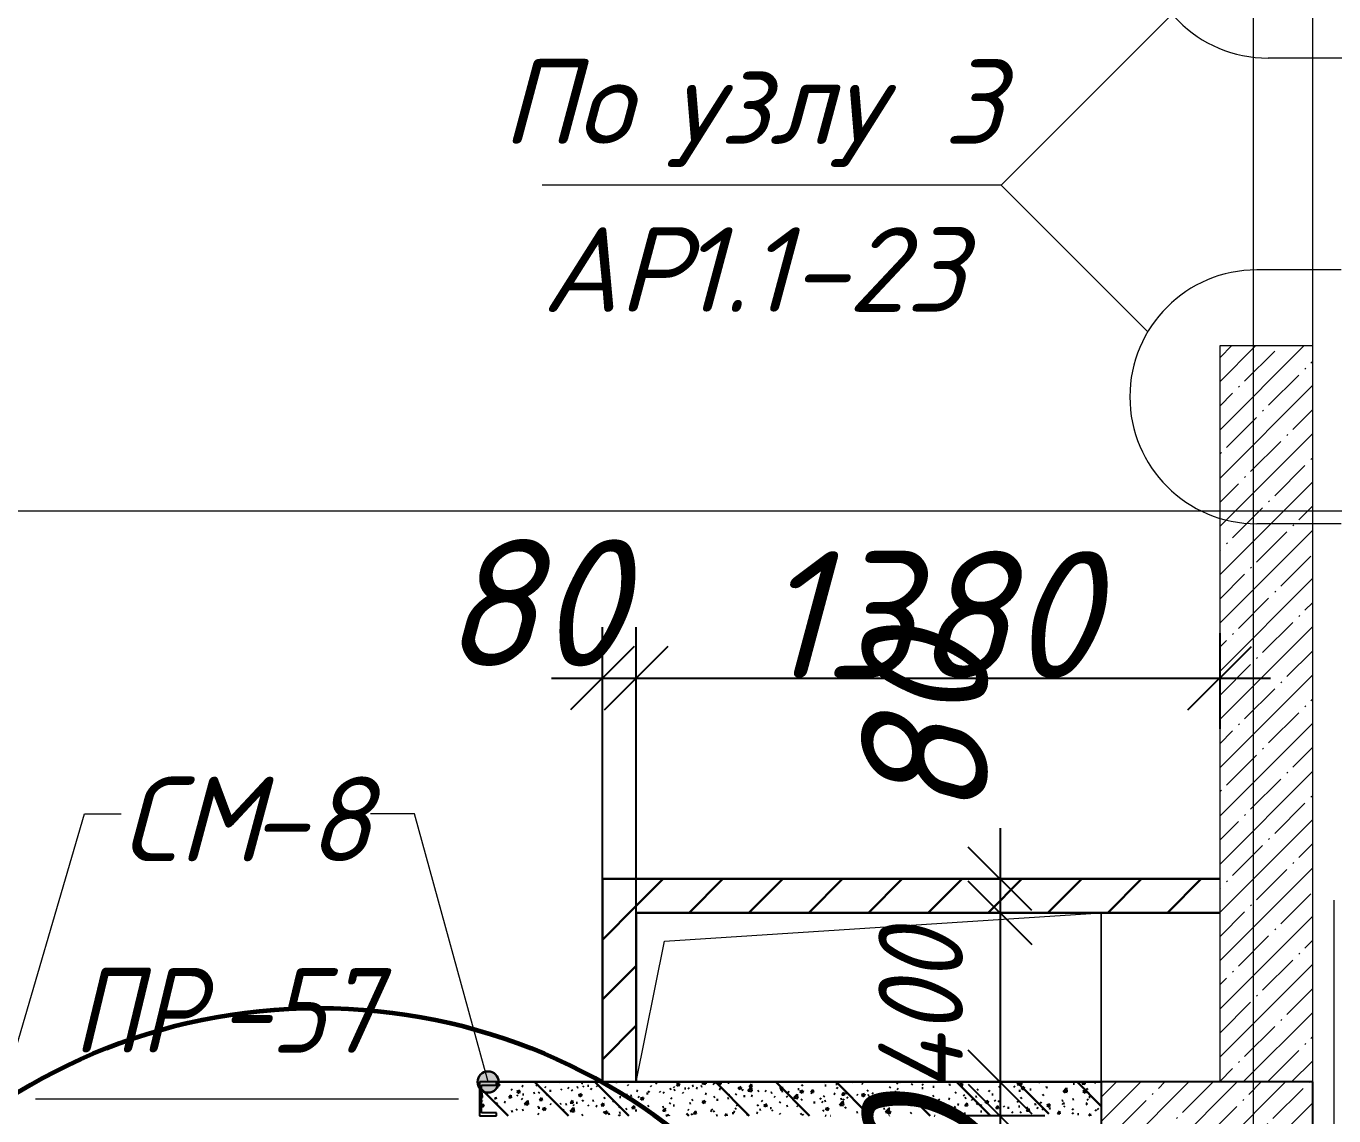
# Model space of a CAD drawing. Header units: millimetres. Extents: x 12986 to 523328, y -9759 to 30092.
# Drawn here: x 320754 to 323847, y 12804 to 15380 of the extents above; entities that cross this region are included whole.
import ezdxf

# ---------------------------------------------------------------- set-up
doc = ezdxf.new("R2010")
doc.units = ezdxf.units.MM
for name, color, linetype, lineweight in [('0) ПГП', 1, 'Continuous', 30), ('1) ПГП Зеленый', 3, 'Continuous', 30), ('3) РАсчет Зел', 3, 'Continuous', 30), ('A-ANNO-DIMS', 7, 'Continuous', 9), ('A-DETL-2', 7, 'Continuous', 5), ('A-DOOR-IDEN', 7, 'Continuous', 9), ('A-FLOR', 7, 'Continuous', 9), ('A-GENM', 7, 'Continuous', 9), ('A-GENM-1', 7, 'Continuous', 25), ('A-GENM-IDEN', 7, 'Continuous', 9), ('A-WALL-PATT-1', 7, 'Continuous', 5), ('G-ANNO-TEXT', 7, 'Continuous', 9), ('S-COLS', 7, 'Continuous', 9), ('S-COLS-1', 7, 'Continuous', 5), ('S-COLS-2', 7, 'Continuous', 25), ('Оси-1', 7, 'Continuous', 20)]:
    doc.layers.add(name, color=color, linetype=linetype, lineweight=lineweight)
doc.layers.add('0)Допникки кружки', color=7, linetype='Continuous', plot=False)
doc.layers.add('A-WALL-3', color=7, linetype='Continuous', lineweight=5, true_color=0x000000)
doc.styles.add('ISOCPEUR_I_2', font='isocpeui.ttf', dxfattribs={"height": 300})
doc.styles.add('ISOCPEUR_I_3', font='isocpeui.ttf', dxfattribs={"width": 0.9, "height": 200})
doc.styles.add('ISOCPEUR_I_4', font='isocpeui.ttf', dxfattribs={"width": 0.9, "height": 300})
doc.dimstyles.new('ISO-2_0_0_9К_СРЕДНИЙ', dxfattribs={"dimscale": 304.8, "dimtxt": 199.196235, "dimasz": 0.492126, "dimexe": 0.393701, "dimexo": 0, "dimgap": 0, "dimtad": 1, "dimdec": 0, "dimzin": 0, "dimdsep": 46, "dimtxsty": 'ISOCPEUR_I_2', "dimblk1": 'OBLIQUE', "dimblk2": 'OBLIQUE', "dimsah": 1, "dimcen": 0.09, "dimdle": 0.393701, "dimazin": 0, "dimtfac": 1, "dimtdec": 4, "dimtix": 1, "dimtmove": 2, "dimatfit": 3, "dimfxl": 1, "dimtvp": 1, "dimtolj": 1, "dimtzin": 0, "dimarcsym": 2})
doc.dimstyles.new('ISO-2_0_0_9К_СРЕДНИЙ_1', dxfattribs={"dimscale": 304.8, "dimtxt": 199.196235, "dimasz": 0.492126, "dimexe": 0.393701, "dimexo": 0, "dimgap": 0, "dimtad": 1, "dimdec": 0, "dimzin": 0, "dimdsep": 46, "dimtxsty": 'ISOCPEUR_I_3', "dimblk1": 'OBLIQUE', "dimblk2": 'OBLIQUE', "dimsah": 1, "dimcen": 0.09, "dimdle": 0.393701, "dimazin": 0, "dimtfac": 1, "dimtdec": 4, "dimtix": 1, "dimtmove": 2, "dimatfit": 3, "dimfxl": 1, "dimtvp": 1, "dimtolj": 1, "dimtzin": 0, "dimarcsym": 2})
doc.dimstyles.new('ISO-2_0_0_9К_СРЕДНИЙ_2', dxfattribs={"dimscale": 304.8, "dimtxt": 199.196235, "dimasz": 0.492126, "dimexe": 0.393701, "dimexo": 0, "dimgap": 0, "dimtad": 1, "dimdec": 0, "dimzin": 0, "dimdsep": 46, "dimtxsty": 'ISOCPEUR_I_2', "dimblk1": 'OBLIQUE', "dimblk2": 'OBLIQUE', "dimsah": 1, "dimcen": 0.09, "dimdle": 0.393701, "dimazin": 0, "dimtfac": 1, "dimtdec": 4, "dimtix": 1, "dimtmove": 0, "dimatfit": 3, "dimfxl": 1, "dimtvp": 1, "dimtolj": 1, "dimtzin": 0, "dimarcsym": 2})
pattern_1 = [(45, (239096.85, -2765.93), (-70.71068, 70.71068), [])]

# ---------------------------------------------------------------- blocks, each defined once
blk = doc.blocks.new('Колонна_Несущая_Прямоугольное сечение - 500х500-V16-АР1_1_Кладочный план 2 этажа')
at = {"layer": 'S-COLS-1'}
h = blk.add_hatch(dxfattribs=at)
h.set_pattern_fill('FP_21', color=256, style=0, pattern_type=2)
h.set_pattern_definition([(45, (-84450, -15400), (-57.02463, 57.02463), []), (45, (-84392.975, -15400), (-57.02463, 57.02463), [100.806, -20.161, 3.353, -16.808])])
h.paths.add_polyline_path([(-250, -250), (250, -250), (250, 250), (-250, 250)], flags=0)
at = {"layer": 'S-COLS-2'}
for p, q in [((250, 250), (-250, 250)), ((-250, 250), (-250, -250)), ((250, -250), (250, 250)), ((-250, -250), (250, -250))]:
    blk.add_line(p, q, dxfattribs=at)
blk = doc.blocks.new('AR_Отверстие прямоугольное _в плите_ - AR_Отверстие прямоугольное _в плите_-24482608-АР1_1_Кладочный план 2 этажа')
at = {"layer": 'A-GENM'}
for p, q in [((-483.3, 133.3), (550, 200)), ((550, -200), (550, 200)), ((-550, -200), (-483.3, 133.3))]:
    blk.add_line(p, q, dxfattribs=at)
blk = doc.blocks.new('Фахверк_СКБ_Швеллер_Тип 2 - СМ-8_80х2180h-30702245-АР1_1_Кладочный план 2 этажа')
at = {"layer": 'A-GENM-1'}
for p, q in [((165, 40), (125, 40)), ((125, 40), (125, -40)), ((129.5, 32.6), (165, 32.6)), ((129.5, -32.6), (129.5, 32.6)), ((165, 32.6), (165, 40)), ((125, -40), (165, -40)), ((165, -32.6), (129.5, -32.6)), ((165, -40), (165, -32.6))]:
    blk.add_line(p, q, dxfattribs=at)
blk = doc.blocks.new('AAR_СКБ_Марка_Двери_Перемычка и проем - Марка перемычки и проема-25306769-АР1_1_Кладочный план 2 этажа')
at = {"layer": 'A-DOOR-IDEN'}
for p, q in [((-5, 0), (5, 0)), ((-0.968, -0.984), (-1.986, -2.747)), ((1.067, -0.984), (-0.968, -0.984)), ((2.085, -2.747), (1.067, -0.984)), ((-1.986, -2.747), (-0.968, -4.509)), ((1.067, -4.509), (2.085, -2.747)), ((-0.968, -4.509), (1.067, -4.509))]:
    blk.add_line(p, q, dxfattribs=at)
blk = doc.blocks.new('_Oblique')
at = {"color": 0, "linetype": 'ByBlock', "lineweight": -2}
blk.add_line((-0.5, -0.5), (0.5, 0.5), dxfattribs=at)
blk = doc.blocks.new('*D2449')
at = {"layer": 'A-ANNO-DIMS', "color": 0, "lineweight": -2, "transparency": 16777216}
for p, q in [((323057.4, 13484.1), (323057.4, 13164.1)), ((323163.5, 13364.1), (322937.4, 13364.1)), ((323080.4, 13284.1), (322937.4, 13284.1))]:
    blk.add_line(p, q, dxfattribs=at)
at = {"layer": 'Defpoints', "color": 0, "transparency": 16777216}
for p in [(323163.5, 13364.1), (323057.4, 13284.1), (323080.4, 13284.1)]:
    blk.add_point(p, dxfattribs=at)
at = {"layer": 'A-ANNO-DIMS', "color": 0, "lineweight": -2, "transparency": 16777216, "xscale": 150, "yscale": 150, "zscale": 150}
for p, rotation in [((323057.4, 13364.1), 90), ((323057.4, 13284.1), 270)]:
    blk.add_blockref('_Oblique', p, dxfattribs=dict(at, rotation=rotation))
at = {"layer": 'A-ANNO-DIMS', "color": 0, "transparency": 16777216, "insert": (322729.4, 13503.3), "char_height": 300, "width": 303.391, "attachment_point": 1, "rotation": 90, "line_spacing_factor": 1.149209, "style": 'ISOCPEUR_I_2'}
blk.add_mtext('\\A1;80', dxfattribs=at)
blk = doc.blocks.new('*D2450')
at = {"layer": 'A-ANNO-DIMS', "color": 0, "lineweight": -2, "transparency": 16777216}
for p, q in [((323057.4, 13404.1), (323057.4, 12764.1)), ((323080.4, 13284.1), (322937.4, 13284.1)), ((323163.5, 12884.1), (322937.4, 12884.1))]:
    blk.add_line(p, q, dxfattribs=at)
at = {"layer": 'Defpoints', "color": 0, "transparency": 16777216}
for p in [(323080.4, 13284.1), (323057.4, 12884.1), (323163.5, 12884.1)]:
    blk.add_point(p, dxfattribs=at)
at = {"layer": 'A-ANNO-DIMS', "color": 0, "lineweight": -2, "transparency": 16777216, "xscale": 150, "yscale": 150, "zscale": 150}
for p, rotation in [((323057.4, 13284.1), 90), ((323057.4, 12884.1), 270)]:
    blk.add_blockref('_Oblique', p, dxfattribs=dict(at, rotation=rotation))
at = {"layer": 'A-ANNO-DIMS', "color": 0, "transparency": 16777216, "insert": (322769.7, 12858.1), "char_height": 200, "width": 473.474, "attachment_point": 1, "rotation": 90, "line_spacing_factor": 1.149209, "style": 'ISOCPEUR_I_3'}
blk.add_mtext('\\A1;400', dxfattribs=at)
blk = doc.blocks.new('*D2451')
at = {"layer": 'A-ANNO-DIMS', "color": 0, "lineweight": -2, "transparency": 16777216}
for p, q in [((323057.4, 13004.1), (323057.4, 12684.1)), ((323163.5, 12884.1), (322937.4, 12884.1)), ((323163.5, 12804.1), (322937.4, 12804.1))]:
    blk.add_line(p, q, dxfattribs=at)
at = {"layer": 'Defpoints', "color": 0, "transparency": 16777216}
for p in [(323163.5, 12884.1), (323057.4, 12804.1), (323163.5, 12804.1)]:
    blk.add_point(p, dxfattribs=at)
at = {"layer": 'A-ANNO-DIMS', "color": 0, "lineweight": -2, "transparency": 16777216, "xscale": 150, "yscale": 150, "zscale": 150}
for p, rotation in [((323057.4, 12884.1), 90), ((323057.4, 12804.1), 270)]:
    blk.add_blockref('_Oblique', p, dxfattribs=dict(at, rotation=rotation))
at = {"layer": 'A-ANNO-DIMS', "color": 0, "transparency": 16777216, "insert": (322729.4, 12401.8), "char_height": 300, "width": 303.391, "attachment_point": 1, "rotation": 90, "line_spacing_factor": 1.149209, "style": 'ISOCPEUR_I_2'}
blk.add_mtext('\\A1;80', dxfattribs=at)
blk = doc.blocks.new('*D2555')
at = {"layer": 'A-ANNO-DIMS', "color": 0, "lineweight": -2, "transparency": 16777216}
for p, q in [((322116.9, 13364.1), (322116.9, 13958.9)), ((322196.9, 13284.1), (322196.9, 13958.9)), ((321996.9, 13838.9), (322316.9, 13838.9))]:
    blk.add_line(p, q, dxfattribs=at)
at = {"layer": 'Defpoints', "color": 0, "transparency": 16777216}
for p in [(322196.9, 13838.9), (322116.9, 13364.1), (322196.9, 13284.1)]:
    blk.add_point(p, dxfattribs=at)
at = {"layer": 'A-ANNO-DIMS', "color": 0, "lineweight": -2, "transparency": 16777216, "xscale": 150, "yscale": 150, "zscale": 150, "rotation": 180}
blk.add_blockref('_Oblique', (322116.9, 13838.9), dxfattribs=at)
at = {"layer": 'A-ANNO-DIMS', "color": 0, "lineweight": -2, "transparency": 16777216, "xscale": 150, "yscale": 150, "zscale": 150}
blk.add_blockref('_Oblique', (322196.9, 13838.9), dxfattribs=at)
at = {"layer": 'A-ANNO-DIMS', "color": 0, "transparency": 16777216, "insert": (321734.9, 14166.8), "char_height": 300, "width": 303.391, "attachment_point": 1, "line_spacing_factor": 1.149209, "style": 'ISOCPEUR_I_2'}
blk.add_mtext('\\A1;80', dxfattribs=at)
blk = doc.blocks.new('*D2556')
at = {"layer": 'A-ANNO-DIMS', "color": 0, "lineweight": -2, "transparency": 16777216}
for p, q in [((322196.9, 13284.1), (322196.9, 13958.9)), ((323576.9, 13944.9), (323576.9, 13718.9)), ((322076.9, 13838.9), (323696.9, 13838.9))]:
    blk.add_line(p, q, dxfattribs=at)
at = {"layer": 'Defpoints', "color": 0, "transparency": 16777216}
for p in [(323576.9, 13944.9), (323576.9, 13838.9), (322196.9, 13284.1)]:
    blk.add_point(p, dxfattribs=at)
at = {"layer": 'A-ANNO-DIMS', "color": 0, "lineweight": -2, "transparency": 16777216, "xscale": 150, "yscale": 150, "zscale": 150, "rotation": 180}
blk.add_blockref('_Oblique', (322196.9, 13838.9), dxfattribs=at)
at = {"layer": 'A-ANNO-DIMS', "color": 0, "lineweight": -2, "transparency": 16777216, "xscale": 150, "yscale": 150, "zscale": 150}
blk.add_blockref('_Oblique', (323576.9, 13838.9), dxfattribs=at)
at = {"layer": 'A-ANNO-DIMS', "color": 0, "transparency": 16777216, "insert": (322886.9, 13988.9), "char_height": 300, "width": 560.814, "attachment_point": 5, "style": 'ISOCPEUR_I_2'}
blk.add_mtext('\\A1;1380', dxfattribs=at)

msp = doc.modelspace()

# ---------------------------------------------------------------- hatches: boundary and pattern name
at = {"layer": '0) ПГП'}
h = msp.add_hatch(color=256, dxfattribs=at)
edge = h.paths.add_edge_path(flags=0)
edge.add_arc((321846.66081, 12884.06732), 25, 0, 360)
at = {"layer": '1) ПГП Зеленый'}
h = msp.add_hatch(dxfattribs=at)
h.set_pattern_fill('FP_24', color=256, style=0, pattern_type=2)
h.set_pattern_definition(pattern_1)
h.paths.add_polyline_path([(322196.85081, 12884.06732), (322196.85081, 13364.06732), (322116.85081, 13364.06732), (322116.85081, 12884.06732)], flags=0)
h = msp.add_hatch(dxfattribs=at)
h.set_pattern_fill('FP_24', color=256, style=0, pattern_type=2)
h.set_pattern_definition(pattern_1)
h.paths.add_polyline_path([(322196.85081, 13284.06732), (323576.85081, 13284.06732), (323576.85081, 13364.06732), (322196.85081, 13364.06732)], flags=0)
at = {"layer": 'A-WALL-PATT-1'}
h = msp.add_hatch(dxfattribs=at)
h.set_pattern_fill('FP_7', color=256, style=0, pattern_type=2)
h.set_pattern_definition([(45, (239096.85, -2765.93), (-57.02463, 57.02463), []), (45, (239153.876, -2765.93), (-57.02463, 57.02463), [100.806, -20.161, 3.353, -16.808])])
h.paths.add_polyline_path([(323576.85081, 12884.06732), (323796.8508, 12884.06737), (323796.85081, 14624.06731), (323576.85081, 14624.06731), (323576.85081, 14472.83394)], flags=0)
h.paths.add_polyline_path([(323796.85081, 15724.06731), (323796.85081, 15834.06731), (323576.85081, 15834.06731), (323576.85081, 15724.06731)], flags=0)
h.paths.add_polyline_path([(323764.97433, 16334.06731), (323796.85081, 16334.06731), (323796.85081, 19934.06737), (323576.85081, 19934.06737), (323576.85081, 16334.06731)], flags=0)

# ---------------------------------------------------------------- linework, layer by layer
at = {"layer": '0) ПГП', "linetype": 'Continuous'}
for p, q in [((321894.08733, 12804.06732), (321831.16081, 12866.99384)), ((321872.2735, 12877.5556), (321875.10139, 12875.75403)), ((321901.03249, 12867.11919), (321903.50458, 12864.85394)), ((321926.50982, 12875.26348), (321929.33771, 12873.46192)), ((322036.64933, 12804.06732), (321956.64933, 12884.06732)), ((321960.28407, 12877.28933), (321962.75616, 12875.02408)), ((321980.74613, 12872.97137), (321983.57402, 12871.1698)), ((322013.96739, 12884.06732), (322016.3882, 12882.52509)), ((322018.31374, 12865.34739), (322020.97386, 12867.38856)), ((322034.98245, 12870.67925), (322037.81034, 12868.87768)), ((322056.28994, 12871.31482), (322059.61425, 12871.75247)), ((322067.79662, 12882.03454), (322070.62452, 12880.23298)), ((322070.47883, 12872.50069), (322073.13895, 12874.54186)), ((322081.72447, 12874.66334), (322085.04878, 12875.10099)), ((322089.21877, 12868.38713), (322092.04666, 12866.58557)), ((322179.20976, 12804.06732), (322099.20976, 12884.06732)), ((322103.13213, 12875.32162), (322105.60422, 12873.05637)), ((322120.20343, 12879.72919), (322123.52775, 12880.16685)), ((322121.79741, 12879.00444), (322124.45753, 12881.04561)), ((322122.03294, 12879.74242), (322124.86083, 12877.94086)), ((322143.45509, 12866.09501), (322146.28298, 12864.29345)), ((322148.61456, 12884.06732), (322151.14582, 12882.35996)), ((322151.31716, 12882.21867), (322151.93746, 12884.06732)), ((322163.93822, 12884.06732), (322164.8558, 12883.22651)), ((322176.26926, 12877.45031), (322179.09715, 12875.64874)), ((322230.50558, 12875.15819), (322233.33347, 12873.35662)), ((322245.77417, 12880.0649), (322241.77176, 12884.06732)), ((322276.81518, 12866.45623), (322279.47529, 12868.49741)), ((322284.74189, 12872.86607), (322287.56979, 12871.06451)), ((322292.08175, 12877.76404), (322299.19563, 12880.4948)), ((322292.10436, 12877.63157), (322297.15817, 12874.22273)), ((322297.32954, 12874.08113), (322299.38965, 12880.22072)), ((322311.15395, 12868.31458), (322314.47826, 12868.75224)), ((322319.68903, 12870.27641), (322322.16112, 12868.01115)), ((322329.5848, 12874.07341), (322332.24492, 12876.11458)), ((322338.97821, 12870.57395), (322341.8061, 12868.77239)), ((322349.63291, 12873.38043), (322352.95723, 12873.81809)), ((322352.7303, 12879.92223), (322356.70752, 12884.06732)), ((322352.91439, 12880.1269), (322361.95036, 12878.72547)), ((322361.69774, 12879.42822), (322361.15803, 12884.06732)), ((322378.94061, 12880.44654), (322381.4127, 12878.18129)), ((322381.74989, 12881.22671), (322384.41001, 12883.26788)), ((322464.33218, 12804.06732), (322384.33218, 12884.06732)), ((322391.37808, 12879.42121), (322397.45088, 12878.88991)), ((322391.44905, 12879.09992), (322395.61719, 12884.06732)), ((322393.21453, 12868.28184), (322396.04242, 12866.48027)), ((322397.42662, 12878.63463), (322396.42453, 12884.06732)), ((322413.79823, 12881.82796), (322417.12255, 12882.26561)), ((322438.094, 12869.62667), (322445.20788, 12872.35743)), ((322438.1167, 12869.49434), (322443.17052, 12866.0855)), ((322443.34192, 12865.94359), (322445.40203, 12872.08318)), ((322447.45085, 12865.98972), (322450.27874, 12864.18815)), ((322461.16172, 12863.10477), (322469.07522, 12871.35228)), ((322464.25171, 12873.04559), (322470.32451, 12872.51429)), ((322464.32281, 12872.72385), (322469.22085, 12878.56111)), ((322470.12949, 12862.61207), (322469.00693, 12872.26099)), ((322470.30012, 12872.25871), (322469.12541, 12878.62728)), ((322606.89418, 12804.06732), (322526.89418, 12884.06732)), ((322536.76766, 12868.6785), (322539.42778, 12870.71968)), ((322537.12535, 12866.66997), (322543.19815, 12866.13867)), ((322537.19658, 12866.34778), (322542.09462, 12872.18504)), ((322543.17362, 12865.8828), (322541.99891, 12872.25136)), ((322579.06239, 12867.03167), (322582.38671, 12867.46933)), ((322588.08624, 12875.18225), (322590.74636, 12877.22343)), ((322610.07034, 12859.97171), (322614.96838, 12865.80897)), ((322616.04712, 12859.50688), (322614.8724, 12865.87544)), ((322640.85587, 12882.79943), (322642.50821, 12884.06732)), ((322643.22771, 12875.4792), (322646.55203, 12875.91685)), ((322668.66224, 12878.82772), (322671.98655, 12879.26537)), ((322749.45461, 12804.06732), (322669.45461, 12884.06732)), ((322671.00385, 12870.67673), (322673.47594, 12868.41147)), ((322707.14121, 12883.89357), (322708.46093, 12884.06732)), ((322730.25543, 12880.84687), (322732.72752, 12878.58161)), ((322795.87363, 12870.25122), (322798.53375, 12872.2924)), ((322816.01973, 12880.06419), (322813.6488, 12882.43512)), ((322813.85191, 12868.70902), (322816.324, 12866.44376)), ((322818.35661, 12884.06732), (322820.56179, 12882.5799)), ((322820.73357, 12882.43725), (322821.28053, 12884.06732)), ((322848.03872, 12877.40452), (322850.69884, 12879.44569)), ((322872.65719, 12869.13044), (322875.98151, 12869.5681)), ((322873.10349, 12878.87916), (322875.57558, 12876.6139)), ((322898.09172, 12872.47896), (322901.41603, 12872.91661)), ((322899.3573, 12883.90827), (322899.56458, 12884.06732)), ((322936.57069, 12877.54481), (322939.895, 12877.98247)), ((323034.57703, 12804.06732), (322954.57703, 12884.06732)), ((322961.49732, 12877.98371), (322968.61121, 12880.71448)), ((322961.52033, 12877.85151), (322966.57414, 12874.44267)), ((322966.74595, 12874.29971), (322968.80607, 12880.4393)), ((323003.05649, 12864.85631), (323005.71661, 12866.89749)), ((323054.37507, 12871.36006), (323057.03519, 12873.40124)), ((323089.66039, 12873.83394), (323092.13248, 12871.56868)), ((323172.42347, 12808.78288), (323097.13903, 12884.06732)), ((323098.28081, 12877.98762), (323104.11429, 12884.06732)), ((323098.46645, 12878.19442), (323107.50242, 12876.79299)), ((323107.24925, 12877.50221), (323106.48546, 12884.06732)), ((323107.1447, 12878.97724), (323109.80481, 12881.01841)), ((323107.50957, 12869.84634), (323114.62345, 12872.57711)), ((323107.53267, 12869.71429), (323112.58648, 12866.30545)), ((323112.75833, 12866.16217), (323114.81845, 12872.30176)), ((323127.5212, 12866.1302), (323130.84551, 12866.56786)), ((323148.91197, 12884.00408), (323151.38406, 12881.73882)), ((323166.00017, 12871.19605), (323169.32448, 12871.63371)), ((323206.71223, 12861.17017), (323214.62573, 12869.41768)), ((323215.681, 12860.68606), (323214.55844, 12870.33498)), ((323229.28933, 12884.06732), (323229.37215, 12884.01455)), ((323230.16549, 12879.64358), (323233.4898, 12880.08123)), ((323296.85081, 12826.91596), (323239.69946, 12884.06732)), ((323251.7647, 12879.33625), (323257.83751, 12878.80495)), ((323251.83695, 12879.01026), (323256.08032, 12884.06732)), ((323255.60001, 12882.9921), (323258.92433, 12883.42975)), ((323257.81207, 12878.54641), (323256.79372, 12884.06732)), ((323262.16246, 12866.42903), (323264.82258, 12868.47021)), ((323280.78057, 12883.524), (323283.60847, 12881.72244)), ((321831.16081, 12855.64055), (321831.95612, 12856.46943)), ((321831.16081, 12847.34954), (321833.26157, 12847.02373)), ((321831.16081, 12839.22681), (321833.46584, 12837.75835)), ((321833.00974, 12847.72194), (321831.88718, 12857.37086)), ((321841.78091, 12856.94906), (321844.253, 12854.6838)), ((321862.06045, 12844.07316), (321864.72056, 12846.11434)), ((321864.04581, 12846.0054), (321867.37012, 12846.44305)), ((321884.87427, 12837.2678), (321887.70216, 12835.46623)), ((321895.35962, 12847.62808), (321901.43243, 12847.09678)), ((321895.42997, 12847.30923), (321900.32801, 12853.14649)), ((321901.40866, 12846.84326), (321900.23395, 12853.21183)), ((321914.22554, 12851.22646), (321916.88565, 12853.26764)), ((321914.69067, 12861.26962), (321921.80455, 12864.00038)), ((321914.71308, 12861.13717), (321919.76689, 12857.72833)), ((321919.93789, 12857.58748), (321921.998, 12863.72706)), ((321925.37739, 12844.81121), (321927.84948, 12842.54595)), ((321928.21113, 12854.45292), (321931.53544, 12854.89058)), ((321932.47404, 12831.40447), (321940.38754, 12839.65198)), ((321939.11058, 12834.97568), (321941.93847, 12833.17412)), ((321941.44149, 12830.90579), (321940.31893, 12840.55471)), ((321953.64565, 12857.80144), (321956.96997, 12858.2391)), ((321965.54412, 12857.73021), (321968.20423, 12859.77139)), ((321968.23326, 12841.25246), (321974.30606, 12840.72116)), ((321968.30373, 12840.93316), (321973.20177, 12846.77042)), ((321974.28216, 12840.46734), (321973.10745, 12846.83591)), ((321984.62897, 12854.98135), (321987.10106, 12852.71609)), ((321992.12462, 12862.8673), (321995.44893, 12863.30495)), ((322041.10689, 12834.87685), (322047.17969, 12834.34555)), ((322041.17749, 12834.55709), (322046.07554, 12840.39435)), ((322043.88055, 12865.15148), (322046.35264, 12862.88623)), ((322047.15566, 12834.09143), (322045.98095, 12840.45999)), ((322054.99632, 12834.59079), (322058.32063, 12835.02844)), ((322060.70291, 12853.13224), (322067.8168, 12855.86301)), ((322060.72542, 12852.99995), (322065.77924, 12849.59111)), ((322065.95027, 12849.44994), (322068.01038, 12855.58952)), ((322069.24331, 12838.67825), (322071.90342, 12840.71943)), ((322093.47529, 12839.65664), (322096.7996, 12840.0943)), ((322120.56189, 12845.18201), (322123.222, 12847.22318)), ((322141.93429, 12839.76599), (322144.40638, 12837.50073)), ((322157.64061, 12848.10417), (322160.96492, 12848.54182)), ((322173.33151, 12852.79918), (322175.99163, 12854.84036)), ((322183.07513, 12851.45269), (322186.39945, 12851.89034)), ((322197.6914, 12863.8029), (322200.51929, 12862.00133)), ((322201.18587, 12849.93613), (322203.65796, 12847.67087)), ((322206.71516, 12844.99487), (322213.82904, 12847.72564)), ((322206.73777, 12844.86272), (322211.79158, 12841.45388)), ((322211.96265, 12841.3124), (322214.02276, 12847.45198)), ((322221.5541, 12856.51854), (322224.87841, 12856.95619)), ((322225.4966, 12859.95248), (322228.15671, 12861.99366)), ((322251.92772, 12861.51078), (322254.75561, 12859.70921)), ((322260.43745, 12860.10627), (322262.90954, 12857.84101)), ((322275.57966, 12832.6338), (322278.23977, 12834.67498)), ((322281.41448, 12844.4246), (322279.04355, 12846.79553)), ((322285.71942, 12864.96606), (322289.04373, 12865.40372)), ((322306.16404, 12859.21866), (322308.99193, 12857.4171)), ((322328.34928, 12840.25097), (322331.00939, 12842.29215)), ((322352.7274, 12836.8575), (322359.84128, 12839.58826)), ((322352.75011, 12836.72549), (322357.80393, 12833.31665)), ((322357.97503, 12833.17486), (322360.03515, 12839.31444)), ((322360.40036, 12856.92654), (322363.22825, 12855.12498)), ((322380.51437, 12847.40427), (322383.17448, 12849.44545)), ((322387.07009, 12841.75541), (322390.3944, 12842.19306)), ((322412.50461, 12845.10393), (322415.82893, 12845.54158)), ((322414.63667, 12854.63443), (322417.46456, 12852.83286)), ((322431.83295, 12853.90802), (322434.49306, 12855.9492)), ((322450.98358, 12850.16978), (322454.30789, 12850.60743)), ((322461.34603, 12863.30979), (322470.382, 12861.90836)), ((322468.87299, 12852.34231), (322471.70088, 12850.54074)), ((322484.60257, 12861.5252), (322487.26269, 12863.56638)), ((322493.24911, 12840.16631), (322495.7212, 12837.90106)), ((322501.68717, 12863.6976), (322504.51506, 12861.89604)), ((322515.1489, 12858.6173), (322518.47321, 12859.05496)), ((322523.10931, 12850.05019), (322525.9372, 12848.24863)), ((322535.53214, 12834.85607), (322538.19225, 12836.89724)), ((322540.58343, 12861.96582), (322543.90774, 12862.40348)), ((322552.50069, 12850.33645), (322554.97278, 12848.07119)), ((322555.92348, 12861.40548), (322558.75137, 12859.60392)), ((322569.59314, 12846.28732), (322577.50664, 12854.53483)), ((322569.77766, 12846.49268), (322578.81363, 12845.09125)), ((322577.34563, 12847.75807), (322580.17352, 12845.95651)), ((322578.56124, 12845.79592), (322577.43868, 12855.44484)), ((322584.10624, 12861.48929), (322591.22012, 12864.22006)), ((322584.12905, 12861.35712), (322589.18286, 12857.94828)), ((322586.85072, 12841.35982), (322589.51083, 12843.40099)), ((322589.3543, 12857.80605), (322591.41442, 12863.94564)), ((322609.99898, 12860.29436), (322616.07178, 12859.76305)), ((322610.1598, 12859.11337), (322612.98769, 12857.3118)), ((322611.75227, 12860.50659), (322614.22436, 12858.24133)), ((322616.49957, 12835.40665), (322619.82388, 12835.8443)), ((322631.58194, 12845.46596), (322634.40983, 12843.66439)), ((322636.09717, 12838.1986), (322638.56926, 12835.93335)), ((322639.62034, 12848.97699), (322642.28046, 12851.01817)), ((322641.93409, 12838.75517), (322645.25841, 12839.19282)), ((322664.39612, 12856.82125), (322667.22401, 12855.01968)), ((322678.02456, 12829.46986), (322685.93806, 12837.71737)), ((322680.41306, 12843.82102), (322683.73737, 12844.25868)), ((322682.87261, 12853.91874), (322688.94542, 12853.38744)), ((322682.9441, 12853.59564), (322687.84215, 12859.4329)), ((322685.81826, 12843.17384), (322688.64615, 12841.37227)), ((322686.99299, 12828.97977), (322685.87043, 12838.62869)), ((322688.92062, 12853.13096), (322687.7459, 12859.49953)), ((322691.78543, 12856.13029), (322694.44554, 12858.17147)), ((322695.34875, 12848.36874), (322697.82084, 12846.10348)), ((322718.63244, 12854.52913), (322721.46033, 12852.72757)), ((322730.11848, 12853.35192), (322737.23237, 12856.08269)), ((322730.14139, 12853.21989), (322735.19521, 12849.81105)), ((322735.36668, 12849.66851), (322737.4268, 12855.8081)), ((322740.05458, 12840.88172), (322742.88247, 12839.08016)), ((322743.10401, 12862.63404), (322745.76412, 12864.67522)), ((322744.57838, 12852.26855), (322747.90269, 12852.7062)), ((322754.60033, 12858.53888), (322757.07242, 12856.27362)), ((322755.74625, 12847.54312), (322761.81905, 12847.01182)), ((322755.81787, 12847.21957), (322760.71591, 12853.05683)), ((322761.79411, 12846.75504), (322760.6194, 12853.12361)), ((322770.01291, 12855.61706), (322773.33722, 12856.05472)), ((322772.86875, 12852.23702), (322775.69664, 12850.43545)), ((322794.2909, 12838.58961), (322797.11879, 12836.78804)), ((322794.63811, 12836.42879), (322797.29822, 12838.46996)), ((322808.49187, 12860.68292), (322811.81619, 12861.12057)), ((322827.10507, 12849.9449), (322829.93296, 12848.14333)), ((322828.61988, 12841.16751), (322834.69269, 12840.6362)), ((322828.69163, 12840.84351), (322833.58967, 12846.68076)), ((322834.66761, 12840.37913), (322833.4929, 12846.74769)), ((322846.8032, 12843.58209), (322849.46331, 12845.62326)), ((322848.52721, 12836.29749), (322851.3551, 12834.49592)), ((322892.01661, 12804.06732), (322851.66003, 12844.42389)), ((322876.13073, 12845.21455), (322883.24461, 12847.94531)), ((322876.15374, 12845.08266), (322881.20755, 12841.67382)), ((322881.34139, 12847.65278), (322884.16928, 12845.85122)), ((322881.37906, 12841.53098), (322883.43918, 12847.67056)), ((322898.12178, 12850.08584), (322900.78189, 12852.12701)), ((322901.49352, 12834.79189), (322907.56632, 12834.26059)), ((322901.56539, 12834.46744), (322906.46344, 12840.3047)), ((322907.54111, 12834.00321), (322906.3664, 12840.37178)), ((322909.84254, 12837.47226), (322913.16686, 12837.90992)), ((322911.90565, 12843.32352), (322914.37775, 12841.05827)), ((322935.57771, 12845.36066), (322938.4056, 12843.5591)), ((322950.8914, 12857.70301), (322953.55152, 12859.74419)), ((322971.15723, 12853.49366), (322973.62933, 12851.22841)), ((322974.00786, 12845.91979), (322977.33218, 12846.35744)), ((322989.81402, 12843.06855), (322992.64191, 12841.26698)), ((322999.44239, 12849.26831), (323002.7667, 12849.70596)), ((323022.14297, 12837.07718), (323029.25686, 12839.80794)), ((323022.16608, 12836.94543), (323027.2199, 12833.53659)), ((323027.39144, 12833.39344), (323029.45156, 12839.53302)), ((323030.40881, 12863.6638), (323032.8809, 12861.39854)), ((323037.92135, 12854.33416), (323041.24567, 12854.77181)), ((323044.05034, 12840.77643), (323046.87823, 12838.97486)), ((323053.13955, 12837.53763), (323055.79966, 12839.57881)), ((323098.28666, 12838.48431), (323101.11455, 12836.68275)), ((323102.08667, 12862.78168), (323105.41099, 12863.21934)), ((323105.90917, 12845.1548), (323108.56928, 12847.19598)), ((323152.52298, 12836.19219), (323155.35087, 12834.39063)), ((323158.07426, 12852.3081), (323160.73437, 12854.34928)), ((323203.43734, 12839.57103), (323206.76166, 12840.00868)), ((323206.89809, 12861.37731), (323215.93406, 12859.97588)), ((323209.39284, 12858.81185), (323212.05295, 12860.85303)), ((323228.87187, 12842.91955), (323232.19618, 12843.3572)), ((323253.52181, 12861.70897), (323260.63569, 12864.43973)), ((323253.54502, 12861.57706), (323258.59883, 12858.16822)), ((323258.77071, 12858.02463), (323260.83083, 12864.16422)), ((323263.22047, 12843.72384), (323265.69256, 12841.45859)), ((323267.35083, 12847.9854), (323270.67515, 12848.42306)), ((321831.16081, 12829.20551), (321836.43796, 12831.23122)), ((321831.16081, 12827.14455), (321834.4003, 12824.95948)), ((321834.571, 12824.81874), (321836.63111, 12830.95832)), ((321862.41041, 12811.46732), (321863.48504, 12812.29191)), ((321866.12581, 12834.64107), (321868.5979, 12832.37581)), ((321901.48298, 12814.38038), (321904.8073, 12814.81803)), ((321912.99001, 12817.40403), (321915.65013, 12819.44521)), ((321926.91751, 12817.72889), (321930.24182, 12818.16655)), ((321932.65723, 12831.60805), (321941.6932, 12830.20662)), ((321964.17956, 12809.25557), (321966.65165, 12806.99031)), ((321964.30859, 12823.90778), (321966.96871, 12825.94896)), ((321965.39647, 12822.79475), (321968.72079, 12823.2324)), ((321975.33632, 12820.36308), (321982.4502, 12823.09384)), ((321975.35883, 12820.23109), (321980.41265, 12816.82226)), ((321980.58338, 12816.6812), (321982.64349, 12822.82078)), ((321993.3469, 12832.68356), (321996.17479, 12830.882)), ((322017.07822, 12831.52496), (322019.73833, 12833.56613)), ((322023.43114, 12819.42571), (322025.90323, 12817.16045)), ((322029.56179, 12831.24227), (322032.88611, 12831.67993)), ((322040.90546, 12814.58701), (322048.81896, 12822.83452)), ((322041.08886, 12814.79093), (322050.12483, 12813.38951)), ((322047.58322, 12830.39145), (322050.41111, 12828.58988)), ((322049.87324, 12814.08964), (322048.75068, 12823.73856)), ((322068.00778, 12804.85582), (322070.6679, 12806.897)), ((322082.68271, 12829.59585), (322085.15481, 12827.33059)), ((322101.81954, 12828.09933), (322104.64743, 12826.29776)), ((322113.98053, 12828.50123), (322120.05333, 12827.96993)), ((322114.05126, 12828.18102), (322118.9493, 12834.01828)), ((322120.02916, 12827.71551), (322118.85445, 12834.08407)), ((322119.32636, 12811.35957), (322121.98648, 12813.40075)), ((322121.34856, 12812.22571), (322128.46245, 12814.95647)), ((322121.37118, 12812.09387), (322126.42499, 12808.68503)), ((322126.59576, 12808.54366), (322128.65588, 12814.68324)), ((322130.91246, 12808.03162), (322134.23678, 12808.46927)), ((322155.37959, 12804.06732), (322157.25038, 12806.01707)), ((322156.05585, 12825.80721), (322158.88374, 12824.00565)), ((322156.34699, 12811.38014), (322159.6713, 12811.81779)), ((322157.51459, 12804.06732), (322157.18243, 12806.92241)), ((322172.09599, 12818.97675), (322174.7561, 12821.01793)), ((322186.85416, 12822.12561), (322192.92696, 12821.59431)), ((322186.92502, 12821.80496), (322191.82306, 12827.64221)), ((322192.90266, 12821.33959), (322191.72795, 12827.70816)), ((322194.82595, 12816.44599), (322198.15027, 12816.88364)), ((322210.29217, 12823.51509), (322213.12006, 12821.71353)), ((322224.26108, 12826.13005), (322226.92119, 12828.17122)), ((322258.99127, 12824.89351), (322262.31559, 12825.33117)), ((322259.7278, 12815.75), (322265.8006, 12815.21869)), ((322259.79879, 12815.42889), (322264.69683, 12821.26614)), ((322264.52849, 12821.22298), (322267.35638, 12819.42141)), ((322265.77616, 12814.96367), (322264.60144, 12821.33224)), ((322267.36081, 12804.08834), (322274.47469, 12806.8191)), ((322273.83664, 12804.06732), (322274.66826, 12806.5457)), ((322284.4258, 12828.24203), (322287.75012, 12828.67969)), ((322315.49437, 12809.65589), (322317.96647, 12807.39064)), ((322321.77176, 12804.06732), (322317.05478, 12808.78429)), ((322318.76481, 12818.93086), (322321.5927, 12817.12929)), ((322322.90477, 12833.30788), (322326.22908, 12833.74554)), ((322327.11376, 12806.42854), (322329.77387, 12808.46972)), ((322332.60143, 12809.37438), (322338.67423, 12808.84308)), ((322332.67255, 12809.05282), (322337.57059, 12814.89008)), ((322338.64965, 12808.58776), (322337.47494, 12814.95632)), ((322373.00112, 12816.63874), (322375.82901, 12814.83718)), ((322374.74595, 12819.82603), (322377.21805, 12817.56078)), ((322379.27884, 12813.58184), (322381.93896, 12815.62302)), ((322385.77647, 12805.03138), (322389.10078, 12805.46903)), ((322406.71314, 12804.06732), (322410.44436, 12808.51401)), ((322411.1809, 12804.06732), (322410.34844, 12808.58041)), ((322424.25543, 12810.09723), (322427.57975, 12810.53488)), ((322427.23744, 12814.34662), (322430.06533, 12812.54506)), ((322430.59742, 12820.08559), (322433.25754, 12822.12677)), ((322433.99753, 12829.99617), (322436.46962, 12827.73092)), ((322458.34243, 12807.68818), (322460.81452, 12805.42293)), ((322481.47376, 12812.05451), (322484.30165, 12810.25294)), ((322483.36705, 12827.70277), (322486.02716, 12829.74394)), ((322488.42075, 12818.54475), (322491.74507, 12818.98241)), ((322498.73965, 12828.72013), (322505.85353, 12831.45089)), ((322498.76246, 12828.58826), (322503.81627, 12825.17942)), ((322503.98741, 12825.03732), (322506.04753, 12831.1769)), ((322513.85528, 12821.89327), (322517.1796, 12822.33093)), ((322517.59401, 12817.85832), (322520.0661, 12815.59307)), ((322535.71008, 12809.76239), (322538.53797, 12807.96082)), ((322552.33425, 12826.95913), (322555.65856, 12827.39678)), ((322576.84559, 12828.02846), (322579.31768, 12825.76321)), ((322585.61519, 12807.53738), (322588.27531, 12809.57856)), ((322589.94639, 12807.47027), (322592.77428, 12805.66871)), ((322638.38482, 12815.15456), (322641.04493, 12817.19574)), ((322644.18271, 12805.17816), (322645.92638, 12804.06732)), ((322644.75189, 12820.58276), (322651.86577, 12823.31352)), ((322644.7748, 12820.45104), (322649.82862, 12817.0422)), ((322649.99979, 12816.89978), (322652.05991, 12823.03936)), ((322656.10677, 12804.06732), (322657.00923, 12804.18613)), ((322678.20929, 12829.67557), (322687.24526, 12828.27414)), ((322690.54991, 12822.30786), (322693.21002, 12824.34904)), ((322717.85023, 12812.196), (322721.17455, 12812.63365)), ((322734.15092, 12812.8131), (322736.62301, 12810.54785)), ((322741.86849, 12828.81161), (322744.5286, 12830.85279)), ((322743.28476, 12815.54452), (322746.60908, 12815.98217)), ((322781.76373, 12820.61037), (322785.08804, 12821.04802)), ((322786.45598, 12812.65241), (322794.36948, 12820.89992)), ((322786.64092, 12812.85846), (322795.67689, 12811.45703)), ((322790.76413, 12812.44538), (322797.87802, 12815.17615)), ((322790.78715, 12812.31381), (322795.84096, 12808.90497)), ((322793.4025, 12822.98324), (322795.87459, 12820.71799)), ((322795.42474, 12812.16362), (322794.30218, 12821.81254)), ((322795.30655, 12804.06732), (322796.0627, 12804.64753)), ((322796.01217, 12808.76224), (322798.07229, 12814.90182)), ((322845.56767, 12809.75965), (322848.22779, 12811.80083)), ((322845.92905, 12829.05789), (322849.25336, 12829.49555)), ((322852.65408, 12833.15338), (322855.12617, 12830.88813)), ((322871.36357, 12832.40641), (322874.68789, 12832.84407)), ((322896.88625, 12816.2634), (322899.54637, 12818.30458)), ((322902.84202, 12804.06732), (322902.73393, 12804.99639)), ((322902.76353, 12834.00537), (322905.59142, 12832.20381)), ((322902.78636, 12804.06732), (322902.8009, 12804.08246)), ((322936.77638, 12804.30801), (322943.89026, 12807.03878)), ((322936.79949, 12804.17658), (322936.96149, 12804.06732)), ((322943.17971, 12804.06732), (322944.08467, 12806.76428)), ((322947.27971, 12805.84724), (322950.60403, 12806.28489)), ((322949.65588, 12823.88058), (322952.31599, 12825.92176)), ((322956.99985, 12831.71325), (322959.82774, 12829.91169)), ((322972.71424, 12809.19576), (322976.03856, 12809.63341)), ((322974.36715, 12828.41627), (322980.43996, 12827.88497)), ((322974.43916, 12828.09137), (322979.3372, 12833.92863)), ((322980.41461, 12827.62729), (322979.2399, 12833.99586)), ((323001.82097, 12831.03388), (323004.48108, 12833.07506)), ((323011.19321, 12814.26161), (323014.51752, 12814.69926)), ((323011.23617, 12829.42114), (323014.06406, 12827.61957)), ((323047.24079, 12822.04065), (323053.31359, 12821.50935)), ((323047.31292, 12821.7153), (323052.21096, 12827.55256)), ((323053.28811, 12821.25138), (323052.1134, 12827.61994)), ((323052.36291, 12804.06732), (323054.56414, 12805.75637)), ((323065.47248, 12827.12902), (323068.30037, 12825.32745)), ((323075.35853, 12822.70913), (323078.68284, 12823.14679)), ((323085.46574, 12813.21342), (323087.93783, 12810.94817)), ((323100.79305, 12826.05765), (323104.11737, 12826.49531)), ((323104.67365, 12811.33237), (323107.33376, 12813.37355)), ((323119.7088, 12824.8369), (323122.53669, 12823.03534)), ((323120.11442, 12815.66504), (323126.18722, 12815.13374)), ((323120.18669, 12815.33923), (323125.08473, 12821.17649)), ((323126.16161, 12814.87546), (323124.9869, 12821.24402)), ((323139.27202, 12831.12351), (323142.59634, 12831.56116)), ((323144.71732, 12823.38356), (323147.18941, 12821.11831)), ((323156.83874, 12818.48567), (323159.49885, 12820.52685)), ((323168.15522, 12828.9398), (323175.2691, 12831.67057)), ((323168.17843, 12828.80821), (323173.23224, 12825.39937)), ((323173.40382, 12825.2559), (323175.46394, 12831.39548)), ((323173.94512, 12822.54478), (323176.77301, 12820.74322)), ((323192.98806, 12809.28942), (323199.06086, 12808.75812)), ((323193.06045, 12808.96316), (323197.95849, 12814.80042)), ((323199.03511, 12808.49954), (323197.8604, 12814.86811)), ((323203.96889, 12833.5537), (323206.44099, 12831.28845)), ((323206.75929, 12833.90008), (323209.58718, 12832.09851)), ((323208.15732, 12824.98942), (323210.81743, 12827.0306)), ((323228.18144, 12820.25267), (323231.00933, 12818.4511)), ((323228.31379, 12811.24571), (323230.78588, 12808.98046)), ((323240.62269, 12807.91285), (323243.947, 12808.35051)), ((323260.92694, 12832.6066), (323263.58705, 12834.64777)), ((323260.99561, 12831.60796), (323263.8235, 12829.80639)), ((323267.17627, 12804.06732), (323270.83225, 12808.42435)), ((323271.55009, 12804.06732), (323270.7339, 12808.49219)), ((323282.41775, 12817.96055), (323285.24564, 12816.15898)), ((323287.56537, 12821.41585), (323290.03746, 12819.1506))]:
    msp.add_line(p, q, dxfattribs=at)
at = {"layer": '0) ПГП'}
for p, q in [((322116.85081, 12884.06732), (321866.66081, 12884.06732)), ((322116.85081, 12884.06732), (322196.85081, 12884.06732)), ((323296.85081, 12884.06732), (322196.85081, 12884.06732))]:
    msp.add_line(p, q, dxfattribs=at)
msp.add_circle((321846.66081, 12884.06732), 25, dxfattribs=at)
at = {"layer": '0)Допникки кружки', "color": 6, "lineweight": 60}
msp.add_circle((321446.04652, 11689.45293), 1369.38563, dxfattribs=at)
at = {"layer": '1) ПГП Зеленый'}
for p, q in [((322116.85081, 13364.06732), (322116.85081, 12884.06732)), ((322196.85081, 13284.06732), (323576.85081, 13284.06732))]:
    msp.add_line(p, q, dxfattribs=at)
at = {"layer": '3) РАсчет Зел'}
for p, q in [((323576.85081, 13364.06732), (322116.85081, 13364.06732)), ((322196.85081, 12884.06732), (322196.85081, 13284.06732))]:
    msp.add_line(p, q, dxfattribs=at)
at = {"layer": 'A-DETL-2'}
for p, q in [((323059.98749, 15004.06731), (323464.36307, 15408.44289)), ((323891.33646, 15304.61393), (323691.33646, 15304.61393)), ((323059.98749, 15004.06731), (321974.50644, 15004.06731)), ((323059.98749, 15004.06731), (323406.69248, 14657.36233)), ((323864.43858, 14803.84703), (323664.43858, 14803.84703)), ((323864.43858, 14203.84703), (323664.43858, 14203.84703))]:
    msp.add_line(p, q, dxfattribs=at)
for centre, start, end in [((323691.33646, 15604.61393), 180, 270), ((323664.43858, 14503.84703), 90, 180), ((323664.43858, 14503.84703), 180, 270)]:
    msp.add_arc(centre, 300, start, end, dxfattribs=at)
at = {"layer": 'A-FLOR'}
for p, q in [((323796.85081, 14624.06731), (323796.85081, 15724.06731)), ((323296.85081, 13284.06732), (323296.85081, 12884.06737))]:
    msp.add_line(p, q, dxfattribs=at)
at = {"layer": 'A-GENM-IDEN'}
for p, q in [((320706.66081, 12884.06732), (320891.83977, 13518.11993)), ((320891.83977, 13518.11993), (320979.00759, 13518.11993)), ((321672.92473, 13518.11993), (321568.36696, 13518.11993)), ((321846.66081, 12884.06732), (321672.92473, 13518.11993))]:
    msp.add_line(p, q, dxfattribs=at)
at = {"layer": 'A-WALL-3'}
for p, q in [((323576.85081, 14624.06731), (323576.85081, 12884.06737)), ((323796.85081, 14624.06731), (323576.85081, 14624.06731)), ((323796.85081, 12884.06737), (323796.85081, 14624.06731)), ((323846.85079, 13314.06731), (323846.85079, 7634.06731))]:
    msp.add_line(p, q, dxfattribs=at)
at = {"layer": 'Оси-1'}
for p, q in [((323656.85078, -6915.9327), (323656.85078, 25871.01046)), ((234936.85079, 14234.06737), (365048.47884, 14234.06737))]:
    msp.add_line(p, q, dxfattribs=at)

# ---------------------------------------------------------------- block references
at = {"layer": '0) ПГП'}
msp.add_blockref('Фахверк_СКБ_Швеллер_Тип 2 - СМ-8_80х2180h-30702245-АР1_1_Кладочный план 2 этажа', (321701.66081, 12844.06732), dxfattribs=at)
at = {"layer": 'A-DOOR-IDEN', "xscale": 99.99999999999993, "yscale": 99.99999999999993, "zscale": 99.99999999999993}
msp.add_blockref('AAR_СКБ_Марка_Двери_Перемычка и проем - Марка перемычки и проема-25306769-АР1_1_Кладочный план 2 этажа', (321276.66081, 12844.06732), dxfattribs=at)
at = {"layer": 'A-GENM'}
msp.add_blockref('AR_Отверстие прямоугольное _в плите_ - AR_Отверстие прямоугольное _в плите_-24482608-АР1_1_Кладочный план 2 этажа', (322746.85081, 13084.06732), dxfattribs=at)
at = {"layer": 'S-COLS'}
msp.add_blockref('Колонна_Несущая_Прямоугольное сечение - 500х500-V16-АР1_1_Кладочный план 2 этажа', (323546.85081, 12634.06737), dxfattribs=at)

# ---------------------------------------------------------------- texts
at = {"layer": 'A-GENM-IDEN', "char_height": 200, "attachment_point": 1}
for s, insert, width, style in [('СМ', (320979.00759, 13605.73451), 367.9745625, 'ISOCPEUR_I_2'), ('СМ', (320979.00759, 13605.73451), 367.9745625, 'ISOCPEUR_I_2'), ('-8', (321282.61696, 13605.73451), 317.46825, 'ISOCPEUR_I_2'), ('-8', (321282.61696, 13605.73451), 317.46825, 'ISOCPEUR_I_2'), ('ПР', (320864.37588, 13153.35618), 416.8775, 'ISOCPEUR_I_4'), ('-57', (321208.33422, 13153.35618), 529.11375, 'ISOCPEUR_I_4')]:
    msp.add_mtext(s, dxfattribs=dict(at, insert=insert, width=width, style=style))
at = {"layer": 'G-ANNO-TEXT', "char_height": 200, "attachment_point": 1, "style": 'ISOCPEUR_I_2'}
for s, insert, width in [('По', (321878.9495, 15301.50614), 346.329), (' 3', (322795.73075, 15301.50614), 295.8226875), ('узлу', (322277.80887, 15301.50614), 627.7213125), ('АР', (321974.1995, 14904.63114), 396.8353125), ('1.1-23', (322301.62137, 14904.63114), 779.24025)]:
    msp.add_mtext(s, dxfattribs=dict(at, insert=insert, width=width))

# ---------------------------------------------------------------- dimensions: what is measured, and where the dimension line sits
at = {"layer": 'A-ANNO-DIMS'}
dim = msp.add_linear_dim(base=(322196.85081, 13838.8609), p1=(322116.85081, 13364.06732), p2=(322196.85081, 13284.06732), dimstyle='ISO-2_0_0_9К_СРЕДНИЙ', override={"dimpost": '<>', "dimfxl": 113.137085}, dxfattribs=at)
dim.commit()
dim.dimension.update_dxf_attribs({"geometry": '*D2555', "text_midpoint": (321886.57037, 13966.81872), "dimtype": 160})
dim = msp.add_linear_dim(base=(323576.85081, 13838.8609), p1=(322196.85081, 13284.06732), p2=(323576.85081, 13944.92692), dimstyle='ISO-2_0_0_9К_СРЕДНИЙ_2', override={"dimpost": '<>', "dimfxl": 1530.07693}, dxfattribs=at)
dim.commit()
dim.dimension.update_dxf_attribs({"geometry": '*D2556', "text_midpoint": (322886.85081, 13988.8609)})
for base, p1, p2, dimstyle, override, picture, middle in [((323057.39751, 13284.06732), (323163.46352, 13364.06732), (323080.41552, 13284.06732), 'ISO-2_0_0_9К_СРЕДНИЙ', {"dimpost": '<>', "dimfxl": 115.31249}, '*D2449', (322929.43969, 13654.9765)), ((323057.39751, 12884.06732), (323080.41552, 13284.06732), (323163.46352, 12884.06732), 'ISO-2_0_0_9К_СРЕДНИЙ_1', {"dimpost": '<>', "dimfxl": 408.530256}, '*D2450', (322903.0591, 13094.85305)), ((323057.39751, 12804.06732), (323163.46352, 12884.06732), (323163.46352, 12804.06732), 'ISO-2_0_0_9К_СРЕДНИЙ', {"dimpost": '<>', "dimfxl": 80}, '*D2451', (322929.43969, 12553.49512))]:
    dim = msp.add_linear_dim(base=base, p1=p1, p2=p2, angle=90, dimstyle=dimstyle, override=override, dxfattribs=at)
    dim.commit()
    dim.dimension.update_dxf_attribs({"geometry": picture, "text_midpoint": middle, "dimtype": 160, "text_rotation": 90})

doc.saveas('drawing.dxf')
